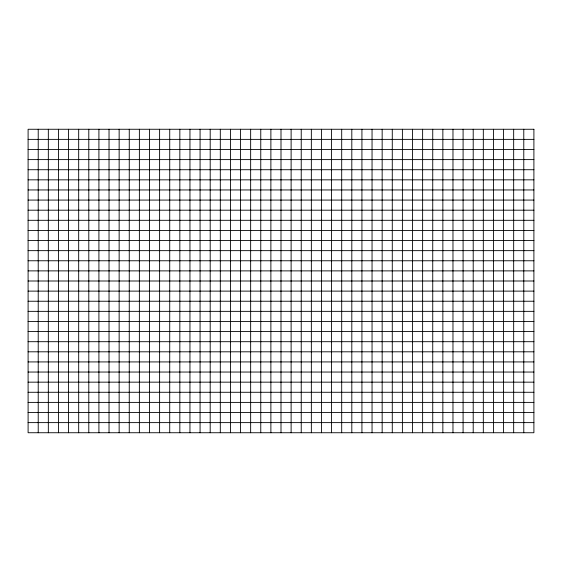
<?xml version="1.0" encoding="UTF-8"?>
<svg xmlns="http://www.w3.org/2000/svg" width="562" height="562" viewBox="0 0 562 562"><rect width="100%" height="100%" fill="white"/><g stroke="black" fill="none" stroke-linecap="round" stroke-linejoin="round"><path stroke-width="0.84" d="M28.1 139.376L533.9 139.376M28.1 149.492L533.9 149.492M28.1 159.608L533.9 159.608M28.1 169.724L533.9 169.724M28.1 179.84L533.9 179.84M28.1 189.956L533.9 189.956M28.1 200.072L533.9 200.072M28.1 210.188L533.9 210.188M28.1 220.304L533.9 220.304M28.1 230.42L533.9 230.42M28.1 240.536L533.9 240.536M28.1 250.652L533.9 250.652M28.1 260.768L533.9 260.768M28.1 270.884L533.9 270.884M28.1 281L533.9 281M28.1 291.116L533.9 291.116M28.1 301.232L533.9 301.232M28.1 311.348L533.9 311.348M28.1 321.464L533.9 321.464M28.1 331.58L533.9 331.58M28.1 341.696L533.9 341.696M28.1 351.812L533.9 351.812M28.1 361.928L533.9 361.928M28.1 372.044L533.9 372.044M28.1 382.16L533.9 382.16M28.1 392.276L533.9 392.276M28.1 402.392L533.9 402.392M28.1 412.508L533.9 412.508M28.1 422.624L533.9 422.624M523.784 129.26L523.784 432.74M513.668 129.26L513.668 432.74M503.552 129.26L503.552 432.74M493.436 129.26L493.436 432.74M483.32 129.26L483.32 432.74M473.204 129.26L473.204 432.74M463.088 129.26L463.088 432.74M452.972 129.26L452.972 432.74M442.856 129.26L442.856 432.74M432.74 129.26L432.74 432.74M422.624 129.26L422.624 432.74M412.508 129.26L412.508 432.74M402.392 129.26L402.392 432.74M392.276 129.26L392.276 432.74M382.16 129.26L382.16 432.74M372.044 129.26L372.044 432.74M361.928 129.26L361.928 432.74M351.812 129.26L351.812 432.74M341.696 129.26L341.696 432.74M331.58 129.26L331.58 432.74M321.464 129.26L321.464 432.74M311.348 129.26L311.348 432.74M301.232 129.26L301.232 432.74M291.116 129.26L291.116 432.74M281 129.26L281 432.74M270.884 129.26L270.884 432.74M260.768 129.26L260.768 432.74M250.652 129.26L250.652 432.74M240.536 129.26L240.536 432.74M230.42 129.26L230.42 432.74M220.304 129.26L220.304 432.74M210.188 129.26L210.188 432.74M200.072 129.26L200.072 432.74M189.956 129.26L189.956 432.74M179.84 129.26L179.84 432.74M169.724 129.26L169.724 432.74M159.608 129.26L159.608 432.74M149.492 129.26L149.492 432.74M139.376 129.26L139.376 432.74M129.26 129.26L129.26 432.74M119.144 129.26L119.144 432.74M109.028 129.26L109.028 432.74M98.912 129.26L98.912 432.74M88.796 129.26L88.796 432.74M78.68 129.26L78.68 432.74M68.564 129.26L68.564 432.74M58.448 129.26L58.448 432.74M48.332 129.26L48.332 432.74M38.216 129.26L38.216 432.74M533.9 129.26L28.1 129.26L28.1 432.74L533.9 432.74L533.9 129.26"/></g></svg>
